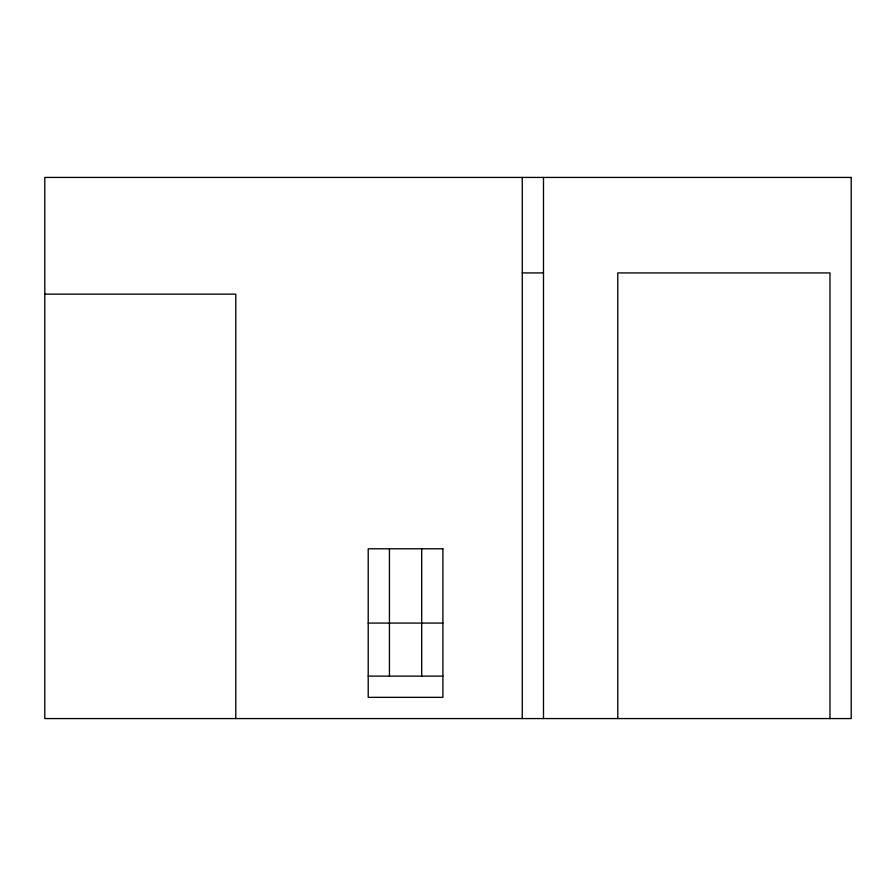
<?xml version="1.0" encoding="UTF-8"?>
<svg xmlns="http://www.w3.org/2000/svg" width="896" height="896" viewBox="0 0 896 896"><rect width="100%" height="100%" fill="white"/><g stroke="black" fill="none" stroke-linecap="round" stroke-linejoin="round"><path stroke-width="1.34" d="M522.278 272.922L543.491 272.922M44.8 294.146L235.794 294.146L235.794 718.57M368.211 623.078L442.904 623.078M368.211 676.122L442.904 676.122M829.976 718.57L829.976 272.922L617.77 272.922L617.77 718.57M543.491 177.43L543.491 718.57M522.278 177.43L522.278 718.57M421.691 548.8L421.691 676.122M389.435 548.8L389.435 676.122M851.2 177.43L44.8 177.43L44.8 718.57L851.2 718.57L851.2 177.43M442.904 548.8L368.211 548.8L368.211 697.346L442.904 697.346L442.904 548.8"/></g></svg>
